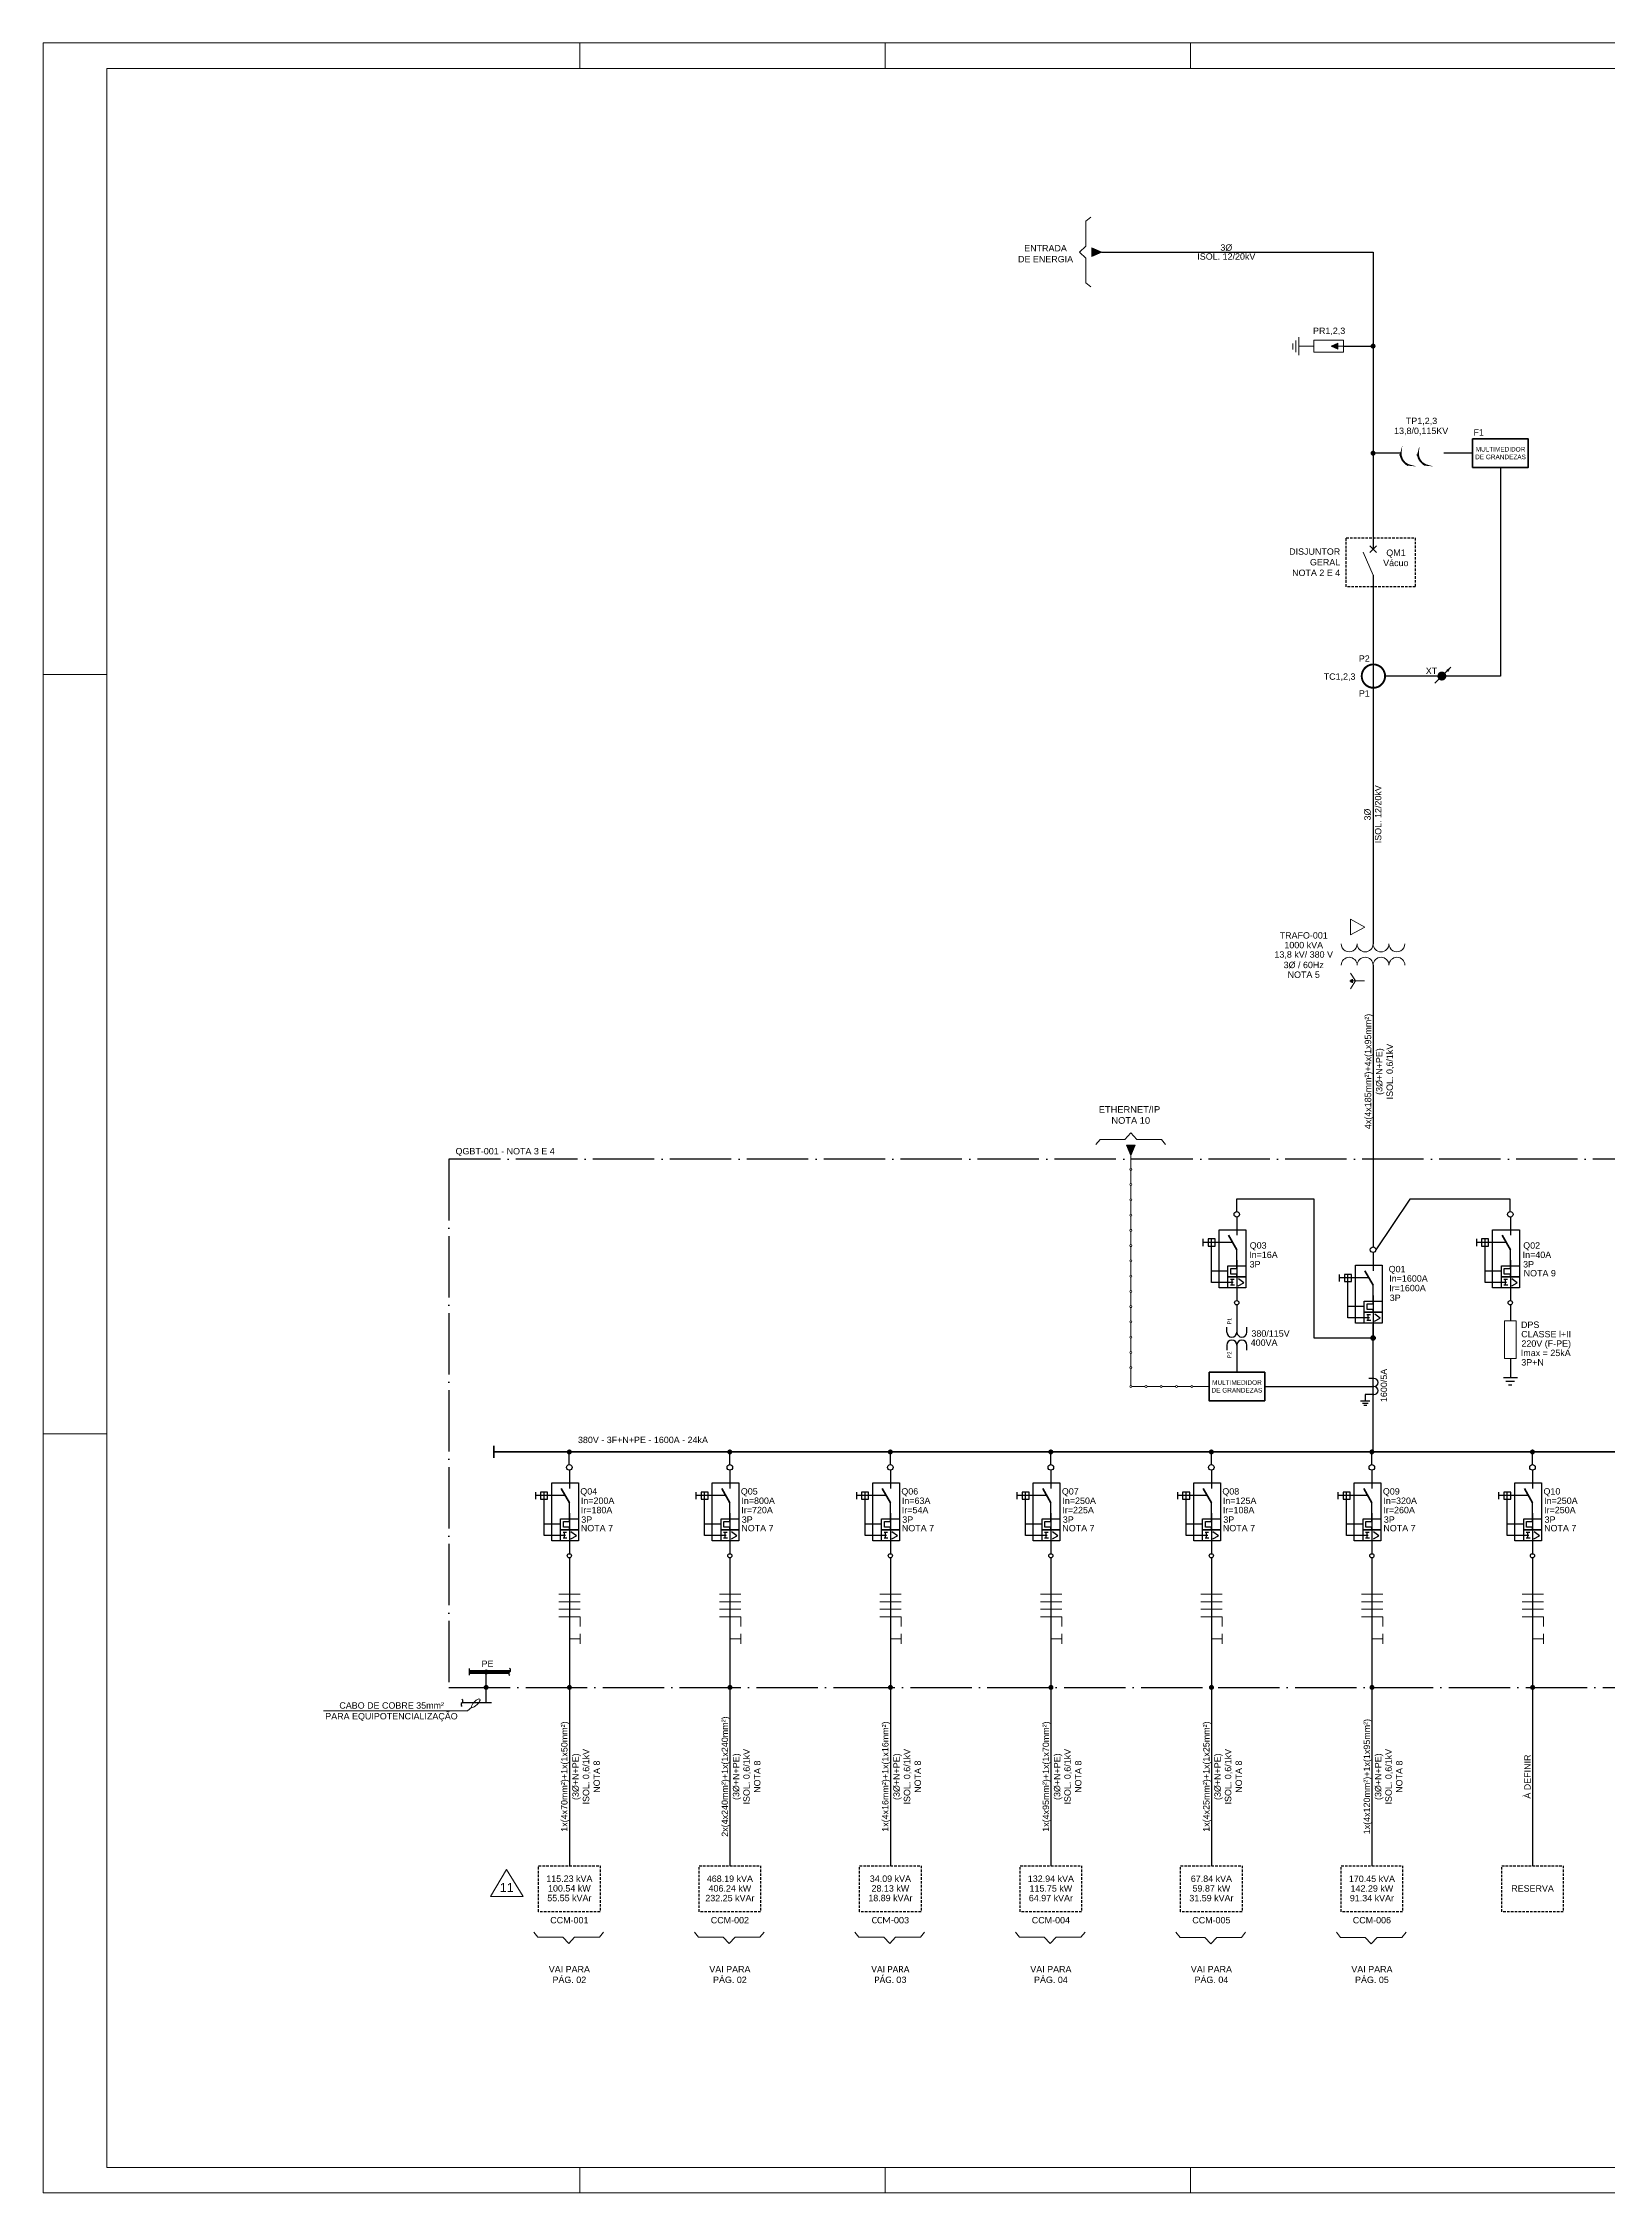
# Model space of a CAD drawing. Header units: inches. Extents: x 8060 to 14805, y -2003 to -1162.
# Drawn here: x 8060 to 8672, y -2003 to -1162 of the extents above; entities that cross this region are included whole.
import ezdxf
from ezdxf.enums import TextEntityAlignment as Align

# ---------------------------------------------------------------- set-up
doc = ezdxf.new("R2010")
doc.units = ezdxf.units.IN
doc.header["$MEASUREMENT"] = 0
doc.linetypes.add('ACAD_ISO04W100', pattern=[30, 24, -3, 0, -3])
doc.linetypes.add('DASHEDX2', pattern=[1.5, 1, -0.5])
for name, color, linetype in [('CABOS', 2, 'Continuous'), ('CAIXA DE IDENT.', 6, 'ACAD_ISO04W100'), ('COMPONENTES', 7, 'Continuous'), ('MOLDURA', 5, 'Continuous'), ('PDF_AM_8', 7, 'Continuous'), ('PDF_E-DGERAL', 7, 'Continuous'), ('ROTAS', 7, 'Continuous'), ('TEXTO DES.', 2, 'Continuous'), ('TRACEJADO', 7, 'DASHEDX2')]:
    doc.layers.add(name, color=color, linetype=linetype)
doc.layers.add('PDF_GERAL', color=9, linetype='Continuous', true_color=0x808080)
doc.styles.add('PDF ArialMT', font='arial.ttf')
doc.styles.add('PDF Calibri', font='calibri.ttf')

# ---------------------------------------------------------------- blocks, each defined once
blk = doc.blocks.new('MOLDURA')
at = {"layer": 'MOLDURA', "lineweight": 15}
for p, q in [((3594.47, -1351.45), (2405.47, -1351.45)), ((2405.47, -1351.45), (2405.47, -2192.45)), ((2615.46, -1361.47), (2615.46, -1351.45)), ((2734.96, -1361.47), (2734.96, -1351.45)), ((2854.46, -1361.47), (2854.46, -1351.45)), ((2430.47, -2182.46), (2430.47, -1361.47)), ((2430.47, -1361.47), (3584.47, -1361.47)), ((2430.47, -1598.47), (2405.47, -1598.47)), ((2430.47, -1895.48), (2405.47, -1895.48)), ((3584.47, -2182.46), (2430.47, -2182.46)), ((2615.46, -2192.45), (2615.46, -2182.46)), ((2734.96, -2192.45), (2734.96, -2182.46)), ((2854.46, -2192.45), (2854.46, -2182.46)), ((2405.47, -2192.45), (3594.47, -2192.45))]:
    blk.add_line(p, q, dxfattribs=at)
blk = doc.blocks.new('SETA')
at = {"layer": 'ROTAS'}
h = blk.add_hatch(color=256, dxfattribs=at)
h.dxf.hatch_style = 1
h.paths.add_polyline_path([(5730.94, -872), (5726.96, -870.31), (5726.96, -873.69)])
at = {"layer": 'ROTAS', "lineweight": 9}
blk.add_lwpolyline([(5730.94, -872), (5726.96, -870.31), (5726.96, -873.69)], close=True, dxfattribs=at)
blk.add_lwpolyline([(5730.94, -872), (5726.96, -870.31), (5726.96, -873.69)], close=True, dxfattribs=at)
blk = doc.blocks.new('Para-raio')
at = {"layer": 'COMPONENTES', "lineweight": 18}
for points in [[(5392.89, -1132.22), (5392.89, -1134.54)], [(5394.07, -1131.03), (5394.07, -1135.69)], [(5395.21, -1129.84), (5395.21, -1136.87)], [(5395.21, -1133.27), (5401.06, -1133.27)], [(5412.74, -1130.95), (5401.06, -1130.95), (5401.06, -1135.6), (5412.74, -1135.6)], [(5410.5, -1133.27), (5412.74, -1133.27)], [(5412.74, -1130.95), (5412.74, -1135.6)]]:
    blk.add_lwpolyline(points, dxfattribs=at)
blk.add_lwpolyline([(5410.5, -1134.44), (5410.5, -1132.11), (5407.83, -1133.25)], close=True, dxfattribs=at)
at = {"layer": 'COMPONENTES', "transparency": 33554559}
blk.add_solid([(5410.5, -1134.44), (5407.83, -1133.25), (5410.5, -1132.11)], dxfattribs=at)
at = {"layer": 'TEXTO DES.', "insert": (5400.75, -1127.51), "char_height": 2.5, "attachment_point": 4, "style": 'PDF ArialMT'}
blk.add_mtext('PR1,2,3', dxfattribs=at)
blk = doc.blocks.new('Trafo de potencial MT')
at = {"layer": 'COMPONENTES', "lineweight": 0}
for points in [[(5435.1, -1120.12, 0.778, 0.778, 0), (5435.02, -1120.98, 0.768, 0.768, 0), (5435.1, -1121.87, 0.761, 0.761, 0), (5435.34, -1122.72, 0.748, 0.748, 0), (5435.7, -1123.54, 0.738, 0.738, 0), (5436.2, -1124.24, 0.718, 0.718, 0), (5436.82, -1124.88, 0.769, 0.769, 0), (5437.54, -1125.39, 0.762, 0.762, 0), (5438.36, -1125.75, 0.769, 0.769, 0), (5439.19, -1125.98, 0, 0, 0), (5440.1, -1126.06, 0, 0, 0), (5440.97, -1125.98, 0, 0, 0), (5441.83, -1125.75, 0, 0, 0), (5442.62, -1125.39, 0, 0, 0), (5443.34, -1124.88, 0, 0, 0), (5443.97, -1124.24, 0, 0, 0), (5444.48, -1123.54, 0, 0, 0), (5444.86, -1122.72, 0, 0, 0), (5445.07, -1121.87, 0, 0, 0), (5445.14, -1120.98, 0, 0, 0), (5445.07, -1120.12, 0, 0, 0), (5444.86, -1119.25, 0, 0, 0), (5444.48, -1118.46, 0, 0, 0), (5443.97, -1117.74, 0, 0, 0), (5443.34, -1117.11, 0, 0, 0), (5442.62, -1116.6, 0, 0, 0), (5441.83, -1116.22, 0, 0, 0), (5440.97, -1115.99, 0, 0, 0), (5440.1, -1115.92, 0, 0, 0), (5439.19, -1115.99, 0, 0, 0), (5438.36, -1116.22, 0, 0, 0), (5437.54, -1116.6, 0, 0, 0), (5436.82, -1117.11, 0, 0, 0), (5436.2, -1117.74, 0, 0, 0), (5435.7, -1118.46, 0, 0, 0), (5435.34, -1119.25, 0, 0, 0)], [(5441.86, -1120.12, 0.778, 0.778, 0), (5441.79, -1120.98, 0.768, 0.768, 0), (5441.86, -1121.87, 0.772, 0.772, 0), (5442.09, -1122.72, 0.774, 0.774, 0), (5442.47, -1123.54, 0.772, 0.772, 0), (5442.98, -1124.24, 0.72, 0.72, 0), (5443.59, -1124.88, 0.769, 0.769, 0), (5444.31, -1125.39, 0.762, 0.762, 0), (5445.14, -1125.75, 0.728, 0.728, 0), (5445.96, -1125.98, 0, 0, 0), (5446.87, -1126.06, 0, 0, 0), (5447.74, -1125.98, 0, 0, 0), (5448.59, -1125.75, 0, 0, 0), (5449.39, -1125.39, 0, 0, 0), (5450.11, -1124.88, 0, 0, 0), (5450.73, -1124.24, 0, 0, 0), (5451.23, -1123.54, 0, 0, 0), (5451.61, -1122.72, 0, 0, 0), (5451.85, -1121.87, 0, 0, 0), (5451.91, -1120.98, 0, 0, 0), (5451.85, -1120.12, 0, 0, 0), (5451.61, -1119.25, 0, 0, 0), (5451.23, -1118.46, 0, 0, 0), (5450.73, -1117.74, 0, 0, 0), (5450.11, -1117.11, 0, 0, 0), (5449.39, -1116.6, 0, 0, 0), (5448.59, -1116.22, 0, 0, 0), (5447.74, -1115.99, 0, 0, 0), (5446.87, -1115.92, 0, 0, 0), (5445.96, -1115.99, 0, 0, 0), (5445.14, -1116.22, 0, 0, 0), (5444.31, -1116.6, 0, 0, 0), (5443.59, -1117.11, 0, 0, 0), (5442.98, -1117.74, 0, 0, 0), (5442.47, -1118.46, 0, 0, 0), (5442.09, -1119.25, 0, 0, 0)]]:
    blk.add_lwpolyline(points, format="xyseb", close=True, dxfattribs=at)
at = {"layer": 'TEXTO DES.', "char_height": 2.5, "attachment_point": 4, "style": 'PDF ArialMT'}
for s, insert in [('TP1,2,3', (5437.1, -1108.57)), ('13,8/0,115KV', (5432.49, -1112.47))]:
    blk.add_mtext(s, dxfattribs=dict(at, insert=insert))
blk = doc.blocks.new('DISJ. MT')
at = {"layer": 'COMPONENTES', "lineweight": 18}
blk.add_line((5424.26, -1094.44), (5420.36, -1085.38), dxfattribs=at)
for points in [[(5425.55, -1085.48), (5422.97, -1082.9)], [(5422.97, -1085.48), (5425.55, -1082.9)]]:
    blk.add_lwpolyline(points, dxfattribs=at)
at = {"layer": 'TEXTO DES.', "char_height": 2.5, "attachment_point": 4, "style": 'PDF ArialMT'}
for s, insert in [('QM1', (5429.43, -1085.96)), ('Vácuo', (5428.2, -1089.64))]:
    blk.add_mtext(s, dxfattribs=dict(at, insert=insert))
blk = doc.blocks.new('Borne MT')
at = {"layer": 'COMPONENTES', "lineweight": 18}
blk.add_lwpolyline([(5443.6, -1059.43), (5437.29, -1065.78)], dxfattribs=at)
at = {"layer": 'COMPONENTES', "transparency": 33554559}
for points in [[(5443.6, -1059.43), (5442.54, -1061.33), (5441.77, -1060.61)], [(5438.39, -1062.43), (5438.3, -1062.98), (5440.08, -1062.98)], [(5438.3, -1062.98), (5440.08, -1062.98), (5438.39, -1063.53)], [(5440.08, -1062.98), (5438.64, -1061.92), (5438.39, -1062.43)], [(5440.08, -1062.98), (5438.39, -1063.53), (5438.64, -1064)], [(5439.02, -1061.54), (5440.08, -1062.98), (5438.64, -1061.92)], [(5438.64, -1064), (5439.02, -1064.42), (5440.08, -1062.98)], [(5439.53, -1061.29), (5439.02, -1061.54), (5440.08, -1062.98)], [(5439.02, -1064.42), (5440.08, -1062.98), (5439.53, -1064.63)], [(5440.08, -1062.98), (5440.08, -1061.2), (5439.53, -1061.29)], [(5440.08, -1062.98), (5439.53, -1064.63), (5440.08, -1064.72)], [(5440.63, -1061.29), (5440.08, -1062.98), (5440.08, -1061.2)], [(5441.1, -1061.54), (5440.63, -1061.29), (5440.08, -1062.98)], [(5440.08, -1062.98), (5441.48, -1061.92), (5441.1, -1061.54)], [(5441.73, -1062.43), (5440.08, -1062.98), (5441.48, -1061.92)], [(5441.82, -1062.98), (5441.73, -1062.43), (5440.08, -1062.98)], [(5440.08, -1064.72), (5440.63, -1064.63), (5440.08, -1062.98)], [(5440.63, -1064.63), (5440.08, -1062.98), (5441.1, -1064.42)], [(5440.08, -1062.98), (5441.1, -1064.42), (5441.48, -1064)], [(5441.48, -1064), (5441.73, -1063.53), (5440.08, -1062.98)], [(5441.73, -1063.53), (5440.08, -1062.98), (5441.82, -1062.98)]]:
    blk.add_solid(points, dxfattribs=at)
at = {"layer": 'TEXTO DES.', "insert": (5433.77, -1060.93), "char_height": 2.5, "width": 5.9821, "attachment_point": 4, "style": 'PDF ArialMT'}
blk.add_mtext('XT', dxfattribs=at)
blk = doc.blocks.new('Trafo de corrente MT')
at = {"layer": 'COMPONENTES', "lineweight": 0, "const_width": 0.748}
blk.add_lwpolyline([(5419.77, -1062.18), (5419.68, -1062.98), (5419.77, -1063.77), (5419.96, -1064.55), (5420.3, -1065.25), (5420.74, -1065.9), (5421.31, -1066.48), (5421.99, -1066.94), (5422.69, -1067.28), (5423.47, -1067.47), (5424.26, -1067.56), (5425.04, -1067.47), (5425.82, -1067.28), (5426.56, -1066.94), (5427.2, -1066.48), (5427.77, -1065.9), (5428.21, -1065.25), (5428.55, -1064.55), (5428.77, -1063.77), (5428.83, -1062.98), (5428.77, -1062.18), (5428.55, -1061.42), (5428.21, -1060.68), (5427.77, -1060.04), (5427.2, -1059.47), (5426.56, -1059), (5425.82, -1058.69), (5425.04, -1058.45), (5424.26, -1058.41), (5423.47, -1058.45), (5422.69, -1058.69), (5421.99, -1059), (5421.31, -1059.47), (5420.74, -1060.04), (5420.3, -1060.68), (5419.96, -1061.42), (5419.77, -1062.18), (5419.96, -1061.42)], dxfattribs=at)
at = {"layer": 'TEXTO DES.', "char_height": 2.5, "attachment_point": 4, "style": 'PDF ArialMT'}
for s, insert in [('P2', (5418.56, -1056.11)), ('P1', (5418.56, -1069.74))]:
    blk.add_mtext(s, dxfattribs=dict(at, insert=insert))
blk = doc.blocks.new('TRAFO')
at = {"layer": 'COMPONENTES', "lineweight": 18}
for points in [[(5904.7, -883.43, 1), (5904.71, -877.21, 1), (5904.71, -870.98, 1), (5904.71, -864.76, 1), (5904.7, -858.54)], [(5913.07, -883.43, -1), (5913.07, -877.21, -1), (5913.07, -870.98, -1), (5913.07, -864.76, -1), (5913.07, -858.54)]]:
    blk.add_lwpolyline(points, format="xyb", dxfattribs=at)
blk.add_lwpolyline([(5895.05, -879.82), (5898.14, -874.27), (5901.23, -879.82)], close=True, dxfattribs=at)
for points in [[(5919.22, -874.32), (5919.22, -877.91), (5922.31, -879.82)], [(5919.22, -879.1), (5919.22, -877.91), (5916.13, -879.82)], [(5919.9, -879.1), (5918.55, -879.1)], [(5919.77, -879.4), (5918.67, -879.4)], [(5919.69, -879.69), (5918.8, -879.69)], [(5919.48, -879.95), (5918.97, -879.95)]]:
    blk.add_lwpolyline(points, dxfattribs=at)
blk = doc.blocks.new('DISJ. CX. MOLDADA')
at = {"layer": 'COMPONENTES', "lineweight": 30}
for points in [[(6113.15, -988.72), (6102.69, -988.72), (6102.69, -966.03), (6113.15, -966.03)], [(6101.11, -969.58), (6098.35, -969.58), (6098.35, -972.34), (6101.11, -972.34)], [(6106.16, -980.04), (6113.15, -980.04), (6113.15, -984.4), (6106.16, -984.4)], [(6106.16, -984.4), (6113.15, -984.4), (6113.15, -988.72), (6106.16, -988.72)]]:
    blk.add_lwpolyline(points, close=True, dxfattribs=at)
for points in [[(6109.63, -961.07), (6109.63, -966.03), (6109.63, -968.14)], [(6096.45, -972.34), (6096.45, -969.58)], [(6108.02, -970.94), (6096.45, -970.94)], [(6108.15, -986.56), (6099.73, -986.56), (6099.73, -969.58)], [(6109.63, -984.4), (6109.63, -983.3), (6107.26, -983.3), (6107.26, -981.14), (6109.63, -981.14), (6109.63, -980.04), (6109.63, -973.77)], [(6106.16, -982.2), (6099.73, -982.2)], [(6109.63, -977.8), (6109.63, -993.76)], [(6107.13, -985.33), (6108.53, -985.33)], [(6107.13, -987.53), (6108.66, -987.53)], [(6107.73, -987.53), (6107.73, -985.33)], [(6110.18, -987.91), (6112.34, -986.73), (6110.23, -985.16)]]:
    blk.add_lwpolyline(points, dxfattribs=at)
at = {"layer": 'COMPONENTES', "lineweight": 50}
blk.add_lwpolyline([(6109.63, -973.77), (6106.41, -968.14)], dxfattribs=at)
at = {"layer": 'COMPONENTES', "lineweight": 30}
for centre, radius in [((6109.59, -959.94), 1.08), ((6109.59, -994.53), 0.826)]:
    blk.add_circle(centre, radius, dxfattribs=at)
blk = doc.blocks.new('DPS')
at = {"layer": 'COMPONENTES', "lineweight": 9}
blk.add_lwpolyline([(6107.39, -1001.64), (6111.88, -1001.64), (6111.88, -1016.33), (6107.39, -1016.33)], close=True, dxfattribs=at)
at = {"layer": 'COMPONENTES', "lineweight": 30}
for points in [[(6109.63, -1016.33), (6109.63, -1023.95)], [(6112.43, -1023.95), (6106.88, -1023.95)], [(6111.28, -1025.3), (6107.85, -1025.3)], [(6110.23, -1026.7), (6108.87, -1026.7)]]:
    blk.add_lwpolyline(points, dxfattribs=at)
blk = doc.blocks.new('TC BT')
at = {"layer": 'PDF_E-DGERAL', "lineweight": 30}
for points in [[(6053.48, -1019.96), (6051.44, -1019.96)], [(6053.48, -1026.31), (6050.09, -1026.31)]]:
    blk.add_lwpolyline(points, dxfattribs=at)
for centre in [(6053.48, -1021.55), (6053.48, -1024.72)]:
    blk.add_arc(centre, 1.59, 270, 90, dxfattribs=at)
at = {"layer": 'PDF_GERAL', "color": 7, "lineweight": 30}
for points in [[(6051.91, -1028.89), (6048.23, -1028.89)], [(6051.15, -1029.78), (6048.99, -1029.78)], [(6050.72, -1030.5), (6049.45, -1030.5)], [(6050.09, -1026.31), (6050.09, -1028.89)]]:
    blk.add_lwpolyline(points, dxfattribs=at)
blk = doc.blocks.new('TP BT')
at = {"layer": 'COMPONENTES', "lineweight": 30}
for points in [[(5999.28, -1008.99), (5999.28, -1007.04)], [(6007.15, -1008.99), (6007.15, -1007.04)], [(6007.15, -1016.08), (6007.15, -1014.13)]]:
    blk.add_lwpolyline(points, dxfattribs=at)
for points in [[(5999.28, -1008.99, 1), (6003.21, -1008.99, 1), (6007.15, -1008.99), (6007.15, -1007.04)], [(6007.15, -1014.13, 1), (6003.21, -1014.13, 1), (5999.28, -1014.13), (5999.28, -1016.08)]]:
    blk.add_lwpolyline(points, format="xyb", dxfattribs=at)
at = {"layer": 'TEXTO DES.', "char_height": 1.483, "attachment_point": 4, "rotation": 90, "style": 'PDF ArialMT'}
for s, insert in [('P1', (6000.28, -1005.99)), ('P2', (6000.28, -1019.14))]:
    blk.add_mtext(s, dxfattribs=dict(at, insert=insert))
blk = doc.blocks.new('Multimedidor')
at = {"layer": 'COMPONENTES', "lineweight": 40}
blk.add_lwpolyline([(5985.9, -1035.14), (6007.67, -1035.14), (6007.67, -1046.31), (5985.9, -1046.31)], close=True, dxfattribs=at)
at = {"layer": 'COMPONENTES', "insert": (5996.8, -1040.69), "char_height": 1.8, "attachment_point": 5, "style": 'PDF ArialMT'}
blk.add_mtext('MULTIMEDIDOR\\PDE GRANDEZAS', dxfattribs=at)

msp = doc.modelspace()

# ---------------------------------------------------------------- hatches: boundary and pattern name
at = {"layer": 'COMPONENTES'}
h = msp.add_hatch(color=256, dxfattribs=at)
h.dxf.hatch_style = 1
h.paths.add_polyline_path([(8231.98, -1798.77, 1), (8233.95, -1798.77, 1)])
at = {"layer": 'ROTAS'}
h = msp.add_hatch(color=256, dxfattribs=at)
h.dxf.hatch_style = 1
h.paths.add_polyline_path([(8579.04, -1280.14, 1), (8581.02, -1280.14, 1)])
h = msp.add_hatch(color=256, dxfattribs=at)
h.dxf.hatch_style = 1
h.paths.add_polyline_path([(8579.04, -1322.04, 1), (8581.02, -1322.04, 1)])
h = msp.add_hatch(color=256, dxfattribs=at)
h.dxf.hatch_style = 1
h.paths.add_polyline_path([(8578.99, -1668, 1), (8580.97, -1668, 1)])
h = msp.add_hatch(color=256, dxfattribs=at)
h.dxf.hatch_style = 1
h.paths.add_polyline_path([(8264.54, -1712.7, 1), (8266.52, -1712.7, 1)])
h = msp.add_hatch(color=256, dxfattribs=at)
h.dxf.hatch_style = 1
h.paths.add_polyline_path([(8327.35, -1712.7, 1), (8329.32, -1712.7, 1)])
h = msp.add_hatch(color=256, dxfattribs=at)
h.dxf.hatch_style = 1
h.paths.add_polyline_path([(8390.15, -1712.7, 1), (8392.12, -1712.7, 1)])
h = msp.add_hatch(color=256, dxfattribs=at)
h.dxf.hatch_style = 1
h.paths.add_polyline_path([(8452.95, -1712.7, 1), (8454.93, -1712.7, 1)])
h = msp.add_hatch(color=256, dxfattribs=at)
h.dxf.hatch_style = 1
h.paths.add_polyline_path([(8515.76, -1712.7, 1), (8517.73, -1712.7, 1)])
h = msp.add_hatch(color=256, dxfattribs=at)
h.dxf.hatch_style = 1
h.paths.add_polyline_path([(8578.56, -1712.7, 1), (8580.53, -1712.7, 1)])
h = msp.add_hatch(color=256, dxfattribs=at)
h.dxf.hatch_style = 1
h.paths.add_polyline_path([(8641.41, -1712.7, 1), (8643.38, -1712.7, 1)])
h = msp.add_hatch(color=256, dxfattribs=at)
h.dxf.hatch_style = 1
h.paths.add_polyline_path([(8232.01, -1804.79, 1), (8233.98, -1804.79, 1)])
h = msp.add_hatch(color=256, dxfattribs=at)
h.dxf.hatch_style = 1
h.paths.add_polyline_path([(8264.59, -1804.81, 1), (8266.56, -1804.81, 1)])
h = msp.add_hatch(color=256, dxfattribs=at)
h.dxf.hatch_style = 1
h.paths.add_polyline_path([(8327.39, -1804.81, 1), (8329.37, -1804.81, 1)])
h = msp.add_hatch(color=256, dxfattribs=at)
h.dxf.hatch_style = 1
h.paths.add_polyline_path([(8390.2, -1804.81, 1), (8392.17, -1804.81, 1)])
h = msp.add_hatch(color=256, dxfattribs=at)
h.dxf.hatch_style = 1
h.paths.add_polyline_path([(8453, -1804.81, 1), (8454.97, -1804.81, 1)])
h = msp.add_hatch(color=256, dxfattribs=at)
h.dxf.hatch_style = 1
h.paths.add_polyline_path([(8515.8, -1804.81, 1), (8517.78, -1804.81, 1)])
h = msp.add_hatch(color=256, dxfattribs=at)
h.dxf.hatch_style = 1
h.paths.add_polyline_path([(8578.61, -1804.81, 1), (8580.58, -1804.81, 1)])
h = msp.add_hatch(color=256, dxfattribs=at)
h.dxf.hatch_style = 1
h.paths.add_polyline_path([(8641.46, -1804.81, 1), (8643.43, -1804.81, 1)])

# ---------------------------------------------------------------- linework, layer by layer
at = {"layer": 'CABOS', "lineweight": 9}
for points in [[(8261.45, -1768.38), (8269.79, -1768.38)], [(8261.45, -1771.3), (8269.79, -1771.3)], [(8261.45, -1774.22), (8269.79, -1774.22)], [(8324.25, -1768.38), (8332.59, -1768.38)], [(8324.25, -1771.3), (8332.59, -1771.3)], [(8324.25, -1774.22), (8332.59, -1774.22)], [(8387.05, -1768.38), (8395.39, -1768.38)], [(8387.05, -1771.3), (8395.39, -1771.3)], [(8387.05, -1774.22), (8395.39, -1774.22)], [(8449.86, -1768.38), (8458.2, -1768.38)], [(8449.86, -1771.3), (8458.2, -1771.3)], [(8449.86, -1774.22), (8458.2, -1774.22)], [(8512.66, -1768.38), (8521, -1768.38)], [(8512.66, -1771.3), (8521, -1771.3)], [(8512.66, -1774.22), (8521, -1774.22)], [(8575.46, -1768.38), (8583.8, -1768.38)], [(8575.46, -1771.3), (8583.8, -1771.3)], [(8575.46, -1774.22), (8583.8, -1774.22)], [(8638.31, -1768.38), (8646.65, -1768.38)], [(8638.31, -1771.3), (8646.65, -1771.3)], [(8638.31, -1774.22), (8646.65, -1774.22)], [(8261.45, -1777.14), (8269.79, -1777.14), (8269.79, -1780.99)], [(8324.25, -1777.14), (8332.59, -1777.14), (8332.59, -1780.99)], [(8387.05, -1777.14), (8395.39, -1777.14), (8395.39, -1780.99)], [(8449.86, -1777.14), (8458.2, -1777.14), (8458.2, -1780.99)], [(8512.66, -1777.14), (8521, -1777.14), (8521, -1780.99)], [(8575.46, -1777.14), (8583.8, -1777.14), (8583.8, -1780.99)], [(8638.31, -1777.14), (8646.65, -1777.14), (8646.65, -1780.99)], [(8265.6, -1785.86), (8269.79, -1785.86)], [(8269.79, -1783.91), (8269.79, -1787.81)], [(8328.4, -1785.86), (8332.59, -1785.86)], [(8332.59, -1783.91), (8332.59, -1787.81)], [(8391.2, -1785.86), (8395.39, -1785.86)], [(8395.39, -1783.91), (8395.39, -1787.81)], [(8454.01, -1785.86), (8458.2, -1785.86)], [(8458.2, -1783.91), (8458.2, -1787.81)], [(8516.81, -1785.86), (8521, -1785.86)], [(8521, -1783.91), (8521, -1787.81)], [(8579.61, -1785.86), (8583.8, -1785.86)], [(8583.8, -1783.91), (8583.8, -1787.81)], [(8642.46, -1785.86), (8646.65, -1785.86)], [(8646.65, -1783.91), (8646.65, -1787.81)]]:
    msp.add_lwpolyline(points, dxfattribs=at)
at = {"layer": 'CAIXA DE IDENT.'}
msp.add_lwpolyline([(8218.44, -1598.2), (8218.39, -1804.81), (8960.92, -1804.81), (8960.97, -1598.2)], close=True, dxfattribs=at)
at = {"layer": 'COMPONENTES', "lineweight": 30}
for points in [[(8226.49, -1800.07), (8226.49, -1797.45)], [(8226.49, -1798.25), (8242.66, -1798.25)], [(8226.49, -1799.27), (8241.9, -1799.27)]]:
    msp.add_lwpolyline(points, dxfattribs=at)
at = {"layer": 'COMPONENTES', "lineweight": 0}
for points in [[(8242.66, -1798.25), (8232.96, -1798.25), (8242.66, -1798.25)], [(8242.62, -1798.38), (8233.3, -1798.38), (8242.62, -1798.38)], [(8241.94, -1799.14), (8233.3, -1799.14), (8241.94, -1799.14)], [(8242.53, -1798.5), (8233.43, -1798.5), (8242.53, -1798.5)], [(8241.98, -1799.01), (8233.43, -1799.01), (8241.98, -1799.01)], [(8242.49, -1798.59), (8233.47, -1798.59), (8242.49, -1798.59)], [(8242.15, -1798.84), (8233.47, -1798.84), (8242.15, -1798.84)], [(8242.07, -1798.93), (8233.47, -1798.93), (8242.07, -1798.93)]]:
    msp.add_lwpolyline(points, dxfattribs=at)
at = {"layer": 'COMPONENTES', "lineweight": 30}
for centre, start, end in [((8242.55, -1799.41), 118.33379, 241.66621), ((8241.83, -1798.05), 298.33379, 61.66621)]:
    msp.add_arc(centre, 0.741, start, end, dxfattribs=at)
at = {"layer": 'COMPONENTES', "transparency": 33554559}
for points in [[(8232.88, -1798.25), (8232.88, -1798.25), (8226.49, -1798.25)], [(8232.88, -1798.25), (8226.49, -1798.25), (8232.96, -1798.25)], [(8232.88, -1798.25), (8226.49, -1798.25), (8232.8, -1798.29)], [(8226.49, -1798.25), (8232.8, -1798.29), (8226.49, -1798.29)], [(8232.8, -1798.29), (8226.49, -1798.29), (8232.71, -1798.34)], [(8226.49, -1798.29), (8232.71, -1798.34), (8226.49, -1798.34)], [(8232.71, -1798.34), (8226.49, -1798.34), (8232.63, -1798.42)], [(8226.49, -1798.34), (8232.63, -1798.42), (8226.49, -1798.42)], [(8232.63, -1798.42), (8226.49, -1798.42), (8232.54, -1798.46)], [(8226.49, -1798.42), (8232.54, -1798.46), (8226.49, -1798.46)], [(8232.54, -1798.46), (8226.49, -1798.46), (8232.5, -1798.55)], [(8226.49, -1798.46), (8232.5, -1798.55), (8226.49, -1798.55)], [(8232.5, -1798.55), (8226.49, -1798.55), (8232.5, -1798.67)], [(8226.49, -1798.55), (8232.5, -1798.67), (8226.49, -1798.67)], [(8232.5, -1798.67), (8226.49, -1798.67), (8232.46, -1798.76)], [(8226.49, -1798.67), (8232.46, -1798.76), (8226.49, -1798.76)], [(8232.46, -1798.76), (8226.49, -1798.76), (8232.5, -1798.84)], [(8226.49, -1798.76), (8232.5, -1798.84), (8226.49, -1798.84)], [(8232.5, -1798.84), (8226.49, -1798.84), (8232.5, -1798.97)], [(8226.49, -1798.84), (8232.5, -1798.97), (8226.49, -1798.97)], [(8232.5, -1798.97), (8226.49, -1798.97), (8232.54, -1799.05)], [(8226.49, -1798.97), (8232.54, -1799.05), (8226.49, -1799.05)], [(8232.54, -1799.05), (8226.49, -1799.05), (8232.63, -1799.14)], [(8226.49, -1799.05), (8232.63, -1799.14), (8226.49, -1799.14)], [(8232.63, -1799.14), (8226.49, -1799.14), (8232.71, -1799.18)], [(8226.49, -1799.14), (8232.71, -1799.18), (8226.49, -1799.18)], [(8232.71, -1799.18), (8226.49, -1799.18), (8232.8, -1799.22)], [(8226.49, -1799.18), (8232.8, -1799.22), (8226.49, -1799.22)], [(8232.8, -1799.22), (8226.49, -1799.22), (8232.88, -1799.27)], [(8226.49, -1799.22), (8232.88, -1799.27), (8226.49, -1799.27)], [(8232.96, -1799.27), (8232.96, -1799.27), (8226.49, -1799.27)], [(8232.96, -1799.27), (8226.49, -1799.27), (8232.88, -1799.27)], [(8232.96, -1798.25), (8242.66, -1798.25), (8233.05, -1798.25)], [(8241.9, -1799.27), (8233.05, -1799.27), (8232.96, -1799.27)], [(8242.66, -1798.25), (8233.05, -1798.25), (8242.62, -1798.29)], [(8233.05, -1798.25), (8242.62, -1798.29), (8233.13, -1798.29)], [(8233.13, -1799.22), (8241.9, -1799.27), (8233.05, -1799.27)], [(8233.05, -1799.27), (8241.9, -1799.27), (8241.9, -1799.27)], [(8242.62, -1798.29), (8233.13, -1798.29), (8242.62, -1798.34)], [(8233.13, -1798.29), (8242.62, -1798.34), (8233.22, -1798.34)], [(8233.22, -1799.18), (8241.9, -1799.22), (8233.13, -1799.22)], [(8241.9, -1799.22), (8233.13, -1799.22), (8241.9, -1799.27)], [(8242.62, -1798.34), (8233.22, -1798.34), (8242.62, -1798.38)], [(8233.22, -1798.34), (8242.62, -1798.38), (8233.3, -1798.38)], [(8233.3, -1799.14), (8241.9, -1799.18), (8233.22, -1799.18)], [(8241.9, -1799.18), (8233.22, -1799.18), (8241.9, -1799.22)], [(8233.3, -1798.38), (8242.62, -1798.38), (8242.62, -1798.38)], [(8242.62, -1798.38), (8233.3, -1798.38), (8242.58, -1798.42)], [(8233.3, -1798.38), (8242.58, -1798.42), (8233.39, -1798.42)], [(8233.39, -1799.1), (8241.94, -1799.14), (8233.3, -1799.14)], [(8233.3, -1799.14), (8241.94, -1799.14), (8241.94, -1799.14)], [(8241.94, -1799.14), (8233.3, -1799.14), (8241.9, -1799.18)], [(8242.58, -1798.42), (8233.39, -1798.42), (8242.53, -1798.5)], [(8233.39, -1798.42), (8242.53, -1798.5), (8233.43, -1798.5)], [(8233.43, -1799.01), (8241.94, -1799.1), (8233.39, -1799.1)], [(8241.94, -1799.1), (8233.39, -1799.1), (8241.94, -1799.14)], [(8233.43, -1798.5), (8242.53, -1798.5), (8242.53, -1798.5)], [(8242.53, -1798.5), (8233.43, -1798.5), (8242.49, -1798.59)], [(8233.43, -1798.5), (8242.49, -1798.59), (8233.47, -1798.59)], [(8233.47, -1798.93), (8241.98, -1799.01), (8233.43, -1799.01)], [(8233.43, -1799.01), (8241.98, -1799.01), (8241.98, -1799.01)], [(8241.98, -1799.01), (8233.43, -1799.01), (8241.94, -1799.1)], [(8233.47, -1798.59), (8242.49, -1798.59), (8242.49, -1798.59)], [(8242.49, -1798.59), (8233.47, -1798.59), (8242.41, -1798.67)], [(8233.47, -1798.59), (8242.41, -1798.67), (8233.47, -1798.67)], [(8242.36, -1798.67), (8242.36, -1798.67), (8233.47, -1798.67)], [(8242.36, -1798.67), (8233.47, -1798.67), (8242.41, -1798.67)], [(8242.36, -1798.67), (8233.47, -1798.67), (8242.28, -1798.76)], [(8233.47, -1798.67), (8242.28, -1798.76), (8233.47, -1798.76)], [(8242.28, -1798.76), (8233.47, -1798.76), (8242.15, -1798.84)], [(8233.47, -1798.76), (8242.15, -1798.84), (8233.47, -1798.84)], [(8233.47, -1798.84), (8242.15, -1798.84), (8242.15, -1798.84)], [(8242.15, -1798.84), (8233.47, -1798.84), (8242.07, -1798.93)], [(8233.47, -1798.84), (8242.07, -1798.93), (8233.47, -1798.93)], [(8233.47, -1798.93), (8242.07, -1798.93), (8242.07, -1798.93)], [(8242.07, -1798.93), (8233.47, -1798.93), (8241.98, -1799.01)]]:
    msp.add_solid(points, dxfattribs=at)
at = {"layer": 'PDF_AM_8', "lineweight": 9}
msp.add_line((8513.59, -1687.11), (8515.85, -1687.11), dxfattribs=at)
at = {"layer": 'ROTAS'}
for p, q in [((8473.9, -1243.36), (8580.03, -1243.36)), ((8580.03, -1243.36), (8580.03, -1359.52)), ((8568.51, -1280.14), (8580.03, -1280.14)), ((8590.79, -1322.04), (8580.03, -1322.04)), ((8618.99, -1322.04), (8607.68, -1322.04)), ((8629.87, -1327.62), (8629.85, -1409.24)), ((8580.03, -1369.76), (8580.03, -1513.97)), ((8629.85, -1409.24), (8584.72, -1409.23)), ((8580.03, -1522.33), (8580.03, -1632.52)), ((8579.98, -1662.67), (8579.98, -1712.7)), ((8265.58, -1754.15), (8265.58, -1788.96)), ((8265.58, -1754.15), (8265.58, -1804.81)), ((8328.38, -1754.15), (8328.38, -1804.81)), ((8391.18, -1754.15), (8391.18, -1804.81)), ((8453.99, -1754.15), (8453.99, -1804.81)), ((8516.79, -1754.15), (8516.79, -1804.81)), ((8579.59, -1754.15), (8579.59, -1804.81)), ((8642.44, -1754.15), (8642.44, -1804.81)), ((8232.99, -1810.86), (8232.99, -1798.76))]:
    msp.add_line(p, q, dxfattribs=at)
at = {"layer": 'ROTAS', "lineweight": 9}
for p, q in [((8485.21, -1596.7), (8485.21, -1601.74)), ((8509.49, -1687.11), (8513.59, -1687.11))]:
    msp.add_line(p, q, dxfattribs=at)
at = {"layer": 'ROTAS', "lineweight": 20}
for points in [[(8467.64, -1241.03), (8465.14, -1243.36), (8467.64, -1241.03), (8467.64, -1231.33)], [(8469.63, -1229.73), (8467.64, -1231.33)], [(8467.64, -1245.69), (8465.14, -1243.36), (8467.64, -1245.69), (8467.64, -1255.38)], [(8469.63, -1256.99), (8467.64, -1255.38)], [(8482.88, -1590.44), (8485.21, -1587.94), (8482.88, -1590.44), (8473.18, -1590.44)], [(8487.53, -1590.44), (8485.21, -1587.94), (8487.53, -1590.44), (8497.23, -1590.44)], [(8471.57, -1592.43), (8473.18, -1590.44)], [(8498.84, -1592.43), (8497.23, -1590.44)], [(8251.65, -1900.55), (8253.26, -1902.54)], [(8278.92, -1900.55), (8277.31, -1902.54)], [(8314.46, -1900.55), (8316.07, -1902.54)], [(8341.72, -1900.55), (8340.11, -1902.54)], [(8377.26, -1900.55), (8378.87, -1902.54)], [(8404.53, -1900.55), (8402.92, -1902.54)], [(8440.06, -1900.55), (8441.67, -1902.54)], [(8467.33, -1900.55), (8465.72, -1902.54)], [(8502.87, -1900.59), (8504.48, -1902.58)], [(8530.13, -1900.59), (8528.52, -1902.58)], [(8565.67, -1900.61), (8567.28, -1902.6)], [(8592.93, -1900.61), (8591.33, -1902.6)], [(8262.96, -1902.54), (8265.29, -1905.04), (8262.96, -1902.54), (8253.26, -1902.54)], [(8267.62, -1902.54), (8265.29, -1905.04), (8267.62, -1902.54), (8277.31, -1902.54)], [(8325.76, -1902.54), (8328.09, -1905.04), (8325.76, -1902.54), (8316.07, -1902.54)], [(8330.42, -1902.54), (8328.09, -1905.04), (8330.42, -1902.54), (8340.11, -1902.54)], [(8388.56, -1902.54), (8390.89, -1905.04), (8388.56, -1902.54), (8378.87, -1902.54)], [(8393.22, -1902.54), (8390.89, -1905.04), (8393.22, -1902.54), (8402.92, -1902.54)], [(8451.37, -1902.54), (8453.7, -1905.04), (8451.37, -1902.54), (8441.67, -1902.54)], [(8456.02, -1902.54), (8453.7, -1905.04), (8456.02, -1902.54), (8465.72, -1902.54)], [(8514.17, -1902.58), (8516.5, -1905.08), (8514.17, -1902.58), (8504.48, -1902.58)], [(8518.83, -1902.58), (8516.5, -1905.08), (8518.83, -1902.58), (8528.52, -1902.58)], [(8576.97, -1902.6), (8579.3, -1905.1), (8576.97, -1902.6), (8567.28, -1902.6)], [(8581.63, -1902.6), (8579.3, -1905.1), (8581.63, -1902.6), (8591.33, -1902.6)]]:
    msp.add_lwpolyline(points, close=True, dxfattribs=at)
at = {"layer": 'ROTAS', "lineweight": 9}
for points in [[(8485.21, -1602.54), (8485.21, -1606.65), (8485.21, -1607.71)], [(8485.21, -1608.51), (8485.21, -1612.62), (8485.21, -1613.68)], [(8485.21, -1614.48), (8485.21, -1618.59), (8485.21, -1619.65)], [(8485.21, -1620.45), (8485.21, -1624.56), (8485.21, -1625.62)], [(8485.21, -1626.42), (8485.21, -1630.53), (8485.21, -1631.59)], [(8485.21, -1632.39), (8485.21, -1636.5), (8485.21, -1637.55)], [(8485.21, -1638.36), (8485.21, -1642.47), (8485.21, -1643.52)], [(8485.21, -1644.33), (8485.21, -1648.43), (8485.21, -1649.49)], [(8485.21, -1650.3), (8485.21, -1654.4), (8485.21, -1655.46)], [(8485.21, -1656.27), (8485.21, -1660.37), (8485.21, -1661.43)], [(8485.21, -1662.24), (8485.21, -1666.34), (8485.21, -1667.4)], [(8485.21, -1668.21), (8485.21, -1672.31), (8485.21, -1673.37)], [(8485.21, -1674.17), (8485.21, -1678.28), (8485.21, -1679.34)], [(8485.21, -1680.14), (8485.21, -1684.25), (8485.21, -1686.71)], [(8485.61, -1687.11), (8489.72, -1687.11), (8490.77, -1687.11)], [(8491.58, -1687.11), (8495.68, -1687.11), (8496.74, -1687.11)], [(8497.55, -1687.11), (8501.65, -1687.11), (8502.71, -1687.11)], [(8503.52, -1687.11), (8507.62, -1687.11), (8508.68, -1687.11)], [(8169.32, -1814.03), (8225.75, -1814.03), (8227.36, -1812.59)]]:
    msp.add_lwpolyline(points, dxfattribs=at)
at = {"layer": 'ROTAS', "lineweight": 30}
for points in [[(8526.69, -1618.68), (8526.69, -1613.73), (8556.9, -1613.73), (8556.9, -1668), (8579.98, -1668)], [(8633.71, -1618.68), (8633.71, -1613.78), (8594.37, -1613.78), (8581.11, -1633.6)], [(8526.73, -1655.23), (8526.73, -1665.8)], [(8633.76, -1655.23), (8633.76, -1661.46)], [(8526.73, -1670.95), (8526.73, -1681.52)], [(8537.61, -1687.11), (8579.41, -1687.11), (8580.38, -1687.11)], [(8265.53, -1717.66), (8265.53, -1712.7)], [(8265.53, -1717.66), (8265.53, -1712.7)], [(8328.33, -1717.66), (8328.33, -1712.7)], [(8391.14, -1717.66), (8391.14, -1712.7)], [(8453.94, -1717.66), (8453.94, -1712.7)], [(8516.74, -1717.66), (8516.74, -1712.7)], [(8579.55, -1717.66), (8579.55, -1712.7)], [(8642.4, -1717.66), (8642.4, -1712.7)], [(8265.58, -1804.81), (8265.55, -1874.56)], [(8328.38, -1804.81), (8328.36, -1874.56)], [(8391.18, -1804.81), (8391.16, -1874.56)], [(8453.99, -1804.81), (8453.96, -1874.56)], [(8516.79, -1804.81), (8516.77, -1874.56)], [(8579.59, -1804.81), (8579.57, -1874.56)], [(8642.44, -1804.81), (8642.42, -1874.56)], [(8235.15, -1810.86), (8223.54, -1810.86)]]:
    msp.add_lwpolyline(points, dxfattribs=at)
at = {"layer": 'ROTAS', "lineweight": 60}
for points in [[(8236.05, -1710.37), (8236.05, -1714.99)], [(8236.05, -1712.7), (8934.36, -1712.7)]]:
    msp.add_lwpolyline(points, dxfattribs=at)
at = {"layer": 'ROTAS', "lineweight": 9}
for centre in [(8485.21, -1602.14), (8485.21, -1608.11), (8485.21, -1614.08), (8485.21, -1620.05), (8485.21, -1626.02), (8485.21, -1631.99), (8485.21, -1637.96), (8485.21, -1643.93), (8485.21, -1649.9), (8485.21, -1655.86), (8485.21, -1661.83), (8485.21, -1667.8), (8485.21, -1673.77), (8485.21, -1679.74), (8485.21, -1687.11), (8491.18, -1687.11), (8497.14, -1687.11), (8503.11, -1687.11), (8509.08, -1687.11)]:
    msp.add_circle(centre, 0.402, dxfattribs=at)
at = {"layer": 'ROTAS', "lineweight": 30}
for centre, start, end in [((8223.9, -1811.46), 118.33379, 241.66621), ((8223.18, -1810.15), 298.33379, 61.66621)]:
    msp.add_arc(centre, 0.741, start, end, dxfattribs=at)
at = {"layer": 'ROTAS', "lineweight": 9}
for points in [[(8228.4, -1810.41), (8227.55, -1811.26), (8227.11, -1812.2), (8227.42, -1812.51)], [(8227.42, -1812.51), (8227.73, -1812.81), (8228.66, -1812.36), (8229.51, -1811.51)], [(8230.49, -1809.41), (8230.18, -1809.1), (8229.25, -1809.55), (8228.4, -1810.41)], [(8229.51, -1811.51), (8230.36, -1810.65), (8230.8, -1809.71), (8230.49, -1809.41)]]:
    msp.add_open_spline(points, degree=3, dxfattribs=at)
at = {"layer": 'TEXTO DES.', "lineweight": 9}
msp.add_lwpolyline([(8234.7, -1886.62), (8247.45, -1886.62), (8240.93, -1876.07)], close=True, dxfattribs=at)
at = {"layer": 'TRACEJADO'}
for points in [[(8569.53, -1355.16), (8596.54, -1355.16), (8596.54, -1374.25), (8569.53, -1374.25)], [(8253.53, -1874.55), (8277.58, -1874.55), (8277.58, -1892.54), (8253.53, -1892.54)], [(8316.33, -1874.56), (8340.38, -1874.56), (8340.38, -1892.56), (8316.33, -1892.56)], [(8379.14, -1874.56), (8403.18, -1874.56), (8403.18, -1892.56), (8379.14, -1892.56)], [(8441.94, -1874.56), (8465.99, -1874.56), (8465.99, -1892.56), (8441.94, -1892.56)], [(8504.74, -1874.56), (8528.79, -1874.56), (8528.79, -1892.56), (8504.74, -1892.56)], [(8567.55, -1874.56), (8591.59, -1874.56), (8591.59, -1892.56), (8567.55, -1892.56)], [(8630.4, -1874.56), (8654.44, -1874.56), (8654.44, -1892.56), (8630.4, -1892.56)]]:
    msp.add_lwpolyline(points, close=True, dxfattribs=at)

# ---------------------------------------------------------------- block references
msp.add_blockref('MOLDURA', (5654.13, 189.88))
at = {"layer": 'COMPONENTES'}
for name, p in [('Para-raio', (3155.77, -146.86)), ('Trafo de potencial MT', (3155.77, -201.05)), ('Multimedidor', (2633.09, -281.31)), ('DISJ. MT', (3155.77, -275.33)), ('Trafo de corrente MT', (3155.89, -346.25)), ('Borne MT', (3166.88, -346.25)), ('DISJ. CX. MOLDADA', (2417.1, -659.82)), ('DISJ. CX. MOLDADA', (2524.12, -659.82)), ('DISJ. CX. MOLDADA', (2470.44, -673.66)), ('TP BT', (2523.52, -656.81)), ('DPS', (2524.12, -659.82)), ('Multimedidor', (2529.95, -646.38)), ('TC BT', (2526.9, -663.98)), ('DISJ. CX. MOLDADA', (2155.94, -758.8)), ('DISJ. CX. MOLDADA', (2218.75, -758.8)), ('DISJ. CX. MOLDADA', (2281.55, -758.8)), ('DISJ. CX. MOLDADA', (2344.35, -758.8)), ('DISJ. CX. MOLDADA', (2407.16, -758.8)), ('DISJ. CX. MOLDADA', (2469.96, -758.8)), ('DISJ. CX. MOLDADA', (2532.81, -758.8))]:
    msp.add_blockref(name, p, dxfattribs=at)
at = {"layer": 'COMPONENTES', "rotation": 270}
msp.add_blockref('TRAFO', (9451.01, 4390.74), dxfattribs=at)
at = {"layer": 'ROTAS'}
msp.add_blockref('SETA', (2742.97, -371.36), dxfattribs=at)
at = {"layer": 'ROTAS', "rotation": 270}
msp.add_blockref('SETA', (9357.21, 4134.23), dxfattribs=at)

# ---------------------------------------------------------------- texts
at = {"layer": 'CABOS', "style": 'PDF ArialMT'}
for s, p in [('ISOL. 12/20kV', (8522.61, -1247.09)), ('3Ø', (8522.61, -1243.59))]:
    msp.add_text(s, height=2.5, dxfattribs=at).set_placement(p, align=Align.BOTTOM_CENTER)
for s, p in [('4x(4x185mm²)+4x(1x95mm²)', (8580.03, -1563.86)), ('(3Ø+N+PE)', (8584.43, -1563.9)), ('ISOL. 0,6/1kV', (8588.53, -1563.9)), ('2x(4x240mm²)+1x(1x240mm²)', (8328.37, -1839.69)), ('1x(4x70mm²)+1x(1x50mm²)', (8265.57, -1839.69)), ('1x(4x16mm²)+1x(1x16mm²)', (8391.17, -1839.69)), ('1x(4x95mm²)+1x(1x70mm²)', (8453.98, -1839.69)), ('1x(4x25mm²)+1x(1x25mm²)', (8516.78, -1839.69)), ('1x(4x120mm²)+1x(1x95mm²)', (8579.58, -1839.69)), ('(3Ø+N+PE)', (8269.97, -1839.73)), ('ISOL. 0,6/1kV', (8274.06, -1839.73)), ('(3Ø+N+PE)', (8332.77, -1839.73)), ('ISOL. 0,6/1kV', (8336.87, -1839.73)), ('(3Ø+N+PE)', (8395.57, -1839.73)), ('ISOL. 0,6/1kV', (8399.67, -1839.73)), ('(3Ø+N+PE)', (8458.38, -1839.73)), ('ISOL. 0,6/1kV', (8462.47, -1839.73)), ('(3Ø+N+PE)', (8521.18, -1839.73)), ('ISOL. 0,6/1kV', (8525.28, -1839.73)), ('(3Ø+N+PE)', (8583.98, -1839.73)), ('ISOL. 0,6/1kV', (8588.08, -1839.73)), ('À DEFINIR', (8642.43, -1839.69)), ('NOTA 8', (8278.25, -1839.73)), ('NOTA 8', (8341.06, -1839.73)), ('NOTA 8', (8403.86, -1839.73)), ('NOTA 8', (8466.66, -1839.73)), ('NOTA 8', (8529.46, -1839.73)), ('NOTA 8', (8592.27, -1839.73))]:
    msp.add_text(s, height=2.5, rotation=90, dxfattribs=at).set_placement(p, align=Align.BOTTOM_CENTER)
at = {"layer": 'CABOS', "char_height": 2.5, "attachment_point": 4, "rotation": 90, "style": 'PDF ArialMT'}
for s, insert in [('ISOL. 12/20kV', (8582.02, -1474.61)), ('3Ø', (8577.87, -1465.72))]:
    msp.add_mtext(s, dxfattribs=dict(at, insert=insert))
at = {"layer": 'CABOS', "char_height": 2.5, "attachment_point": 4, "style": 'PDF ArialMT'}
for s, insert in [('PARA EQUIPOTENCIALIZAÇÃO', (8170.04, -1816.46)), ('CABO DE COBRE 35mm²', (8175.55, -1811.89))]:
    msp.add_mtext(s, dxfattribs=dict(at, insert=insert))
at = {"layer": 'TEXTO DES.', "style": 'PDF ArialMT'}
for s, height, p in [('ENTRADA', 2.5, (8451.87, -1243.83)), ('DE ENERGIA', 2.5, (8451.88, -1248.12)), ('ETHERNET/IP ', 2.6014, (8485.21, -1580.81)), ('NOTA 10', 2.601, (8485.21, -1585.11))]:
    msp.add_text(s, height=height, dxfattribs=at).set_placement(p, align=Align.BOTTOM_CENTER)
for s, p in [('Q03', (8531.76, -1633.17)), ('Q02', (8638.78, -1633.17)), ('3P', (8531.72, -1640.55)), ('In=16A', (8531.54, -1636.83)), ('Q01', (8586.13, -1642.42)), ('3P', (8638.74, -1640.55)), ('In=40A', (8638.56, -1636.83)), ('In=1600A', (8586.36, -1646.07)), ('Ir=1600A', (8586.36, -1649.84)), ('NOTA 9', (8638.94, -1644.03)), ('3P', (8586.54, -1653.65)), ('DPS', (8637.9, -1664.18)), ('Imax = 25kA', (8637.84, -1675.21)), ('CLASSE l+II', (8637.99, -1667.86)), ('220V (F-PE)', (8638.07, -1671.55)), ('3P+N', (8638.02, -1678.9)), ('380V - 3F+N+PE - 1600A - 24kA', (8268.92, -1709.24)), ('Q04', (8269.84, -1729.37)), ('In=200A', (8270.05, -1733.03)), ('Q05', (8332.64, -1729.37)), ('In=800A', (8332.85, -1733.03)), ('Q06', (8395.45, -1729.37)), ('In=63A', (8395.65, -1733.03)), ('Q07', (8458.25, -1729.37)), ('In=250A', (8458.46, -1733.03)), ('Q08', (8521.05, -1729.37)), ('In=125A', (8521.26, -1733.03)), ('Q09', (8583.86, -1729.37)), ('In=320A', (8584.06, -1733.03)), ('Q10', (8646.71, -1729.37)), ('In=250A', (8646.96, -1733.03)), ('3P', (8270.22, -1740.41)), ('Ir=180A', (8270.04, -1736.68)), ('3P', (8333.02, -1740.41)), ('Ir=720A', (8332.84, -1736.68)), ('3P', (8395.82, -1740.41)), ('Ir=54A', (8395.64, -1736.68)), ('3P', (8458.63, -1740.41)), ('Ir=225A', (8458.45, -1736.68)), ('3P', (8521.43, -1740.41)), ('Ir=108A', (8521.25, -1736.68)), ('3P', (8584.23, -1740.41)), ('Ir=260A', (8584.05, -1736.68)), ('3P', (8647.13, -1740.41)), ('Ir=250A', (8646.95, -1736.68)), ('NOTA 7', (8270.04, -1743.75)), ('NOTA 7', (8332.84, -1743.75)), ('NOTA 7', (8395.65, -1743.75)), ('NOTA 7', (8458.45, -1743.75)), ('NOTA 7', (8521.25, -1743.75)), ('NOTA 7', (8584.06, -1743.75)), ('NOTA 7', (8646.95, -1743.75))]:
    msp.add_text(s, height=2.5, dxfattribs=at).set_placement(p)
msp.add_text('11', height=3.5, dxfattribs=at).set_placement((8241.03, -1883.1), align=Align.MIDDLE_CENTER)
at = {"layer": 'TEXTO DES.'}
for s, style, p in [('115.23 kVA', 'PDF ArialMT', (8265.55, -1878.37)), ('100.54 kW', 'PDF ArialMT', (8265.55, -1882.16)), ('468.19 kVA', 'PDF ArialMT', (8328.36, -1878.38)), ('406.24 kW', 'PDF ArialMT', (8328.36, -1882.17)), ('34.09 kVA', 'PDF ArialMT', (8391.16, -1878.37)), ('28.13 kW', 'PDF ArialMT', (8391.16, -1882.16)), ('132.94 kVA', 'PDF ArialMT', (8453.96, -1878.38)), ('115.75 kW', 'PDF ArialMT', (8453.96, -1882.17)), ('67.84 kVA', 'PDF ArialMT', (8516.77, -1878.39)), ('59.87 kW', 'PDF ArialMT', (8516.77, -1882.18)), ('170.45 kVA', 'PDF ArialMT', (8579.57, -1878.41)), ('142.29 kW', 'PDF ArialMT', (8579.57, -1882.2)), ('55.55 kVAr', 'PDF ArialMT', (8265.55, -1885.94)), ('232.25 kVAr', 'PDF ArialMT', (8328.36, -1885.96)), ('18.89 kVAr', 'PDF ArialMT', (8391.16, -1885.94)), ('64.97 kVAr', 'PDF ArialMT', (8453.96, -1885.96)), ('31.59 kVAr', 'PDF ArialMT', (8516.77, -1885.97)), ('91.34 kVAr', 'PDF ArialMT', (8579.57, -1885.99)), ('CCM-001', 'PDF ArialMT', (8265.55, -1894.61)), ('CCM-002', 'PDF ArialMT', (8328.36, -1894.61)), ('CCM-003', 'PDF Calibri', (8391.16, -1894.61)), ('CCM-004', 'PDF ArialMT', (8453.96, -1894.61)), ('CCM-005', 'PDF ArialMT', (8516.77, -1894.61)), ('CCM-006', 'PDF ArialMT', (8579.57, -1894.61)), ('VAI PARA', 'PDF ArialMT', (8265.55, -1913.79)), ('PÁG. 02', 'PDF ArialMT', (8265.55, -1917.92)), ('VAI PARA', 'PDF ArialMT', (8328.36, -1913.79)), ('PÁG. 02', 'PDF ArialMT', (8328.36, -1917.92)), ('VAI PARA', 'PDF Calibri', (8391.16, -1913.79)), ('PÁG. 03', 'PDF Calibri', (8391.16, -1917.92)), ('VAI PARA', 'PDF ArialMT', (8453.96, -1913.79)), ('PÁG. 04', 'PDF ArialMT', (8453.96, -1917.92)), ('VAI PARA', 'PDF ArialMT', (8516.77, -1913.79)), ('PÁG. 04', 'PDF ArialMT', (8516.77, -1917.92)), ('VAI PARA', 'PDF ArialMT', (8579.57, -1913.79)), ('PÁG. 05', 'PDF ArialMT', (8579.57, -1917.92))]:
    msp.add_text(s, height=2.5, dxfattribs=dict(at, style=style)).set_placement(p, align=Align.TOP_CENTER)
at = {"layer": 'TEXTO DES.', "char_height": 2.5, "style": 'PDF ArialMT'}
for s, insert, attachment_point in [('F1', (8619.31, -1313.88), 4), ('DISJUNTOR\\PGERAL', (8567.17, -1362.61), 6), ('NOTA 2 E 4', (8567.17, -1368.82), 6), ('TC1,2,3', (8566.92, -1411.12), 8), ('TRAFO-001', (8552.89, -1511.92), 8), ('1000 kVA', (8552.89, -1515.72), 8), ('13,8 kV/ 380 V', (8552.89, -1519.82), 8), ('3Ø / 60Hz', (8552.89, -1523.55), 8), ('NOTA 5', (8552.89, -1527.29), 8), ('QGBT-001 - NOTA 3 E 4', (8221.01, -1595.4), 4), ('380/115V', (8532.43, -1666.39), 4), ('400VA', (8532.14, -1669.97), 4), (' PE', (8230.21, -1795.56), 4), ('RESERVA', (8642.42, -1884.72), 8)]:
    msp.add_mtext(s, dxfattribs=dict(at, insert=insert, attachment_point=attachment_point))
at = {"layer": 'TEXTO DES.', "insert": (8584.25, -1693.19), "char_height": 2.5, "attachment_point": 4, "rotation": 90, "style": 'PDF ArialMT'}
msp.add_mtext('1600/5A', dxfattribs=at)

doc.saveas('drawing.dxf')
